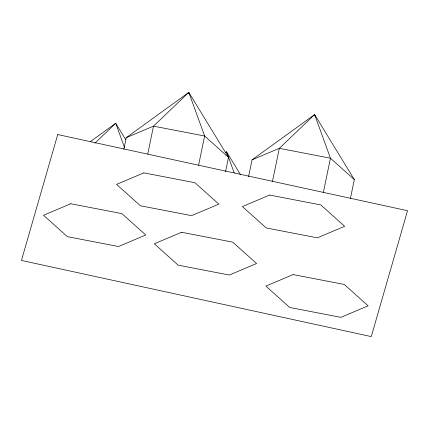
<?xml version="1.0" encoding="UTF-8"?>
<svg xmlns="http://www.w3.org/2000/svg" width="429" height="429" viewBox="0 0 429 429"><rect width="100%" height="100%" fill="white"/><g stroke="black" fill="none" stroke-linecap="round" stroke-linejoin="round"><path stroke-width="0.64" d="M123.825 149.346L126.244 137.661L188.792 92.401L228.507 157.4L225.552 171.675M147.732 154.049L153.507 126.147L188.792 92.401L204.638 136.014L228.507 157.4M198.589 165.219L204.638 136.014L153.507 126.147L126.244 137.661M248.568 176.721L252.059 159.851L314.607 114.591L354.322 179.585L350.429 198.407M272.469 181.429L279.322 148.332L314.607 114.591L330.453 158.199L354.322 179.585M323.332 192.594L330.453 158.199L279.322 148.332L252.059 159.851M188.122 93.56L188.792 92.401M94.932 143.152L115.717 123.279L125.82 139.811M225.579 152.719L226.544 151.796L240.476 174.603M90.374 141.613L115.717 123.279L124.544 147.576M225.466 152.574L226.544 151.796L234.239 172.978M314.607 114.591L314.822 115.91M57.733 134.545L21.45 260.43L371.267 336.599L407.55 210.714L57.733 134.545M70.758 203.743L43.495 215.261L67.364 236.647L118.495 246.514L145.758 234.995L121.89 213.61L70.758 203.743M143.833 172.871L116.57 184.39L140.439 205.775L191.57 215.642L218.833 204.124L194.964 182.738L143.833 172.871M181.58 232.266L154.317 243.785L178.191 265.17L229.322 275.037L256.58 263.519L232.711 242.133L181.58 232.266M269.648 195.056L242.385 206.574L266.253 227.96L317.385 237.827L344.648 226.308L320.779 204.923L269.648 195.056M293.12 274.576L265.862 286.095L289.731 307.48L340.862 317.347L368.125 305.829L344.251 284.443L293.12 274.576"/></g></svg>
